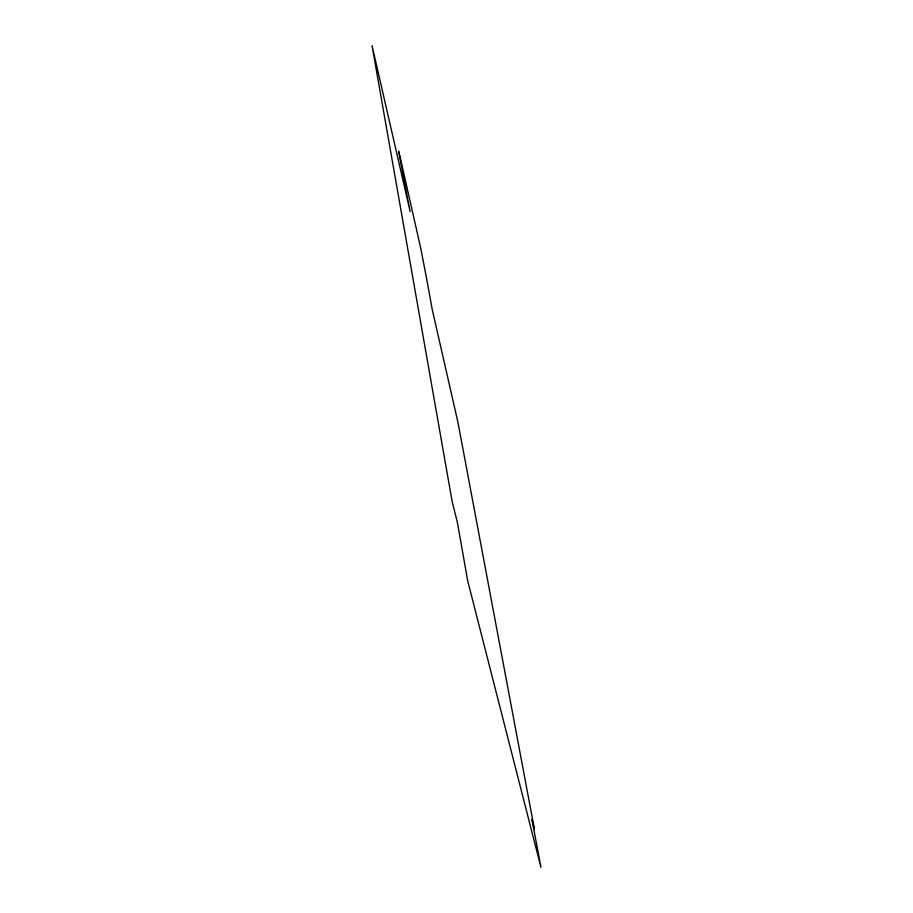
<?xml version="1.0" encoding="UTF-8"?>
<svg xmlns="http://www.w3.org/2000/svg" width="913" height="913" viewBox="0 0 913 913"><rect width="100%" height="100%" fill="white"/><g stroke="black" fill="none" stroke-linecap="round" stroke-linejoin="round"><path stroke-width="1.37" d="M426.622 278.625L432.237 309.553L457.984 422.559L534.425 829.187L531.925 819.246L540.953 867.35L467.696 580.851L457.345 522.247L452.163 501.602L372.048 45.65L410.154 211.645L398.57 151.17L399.689 155.176L420.79 248.507L426.622 278.625"/></g></svg>
